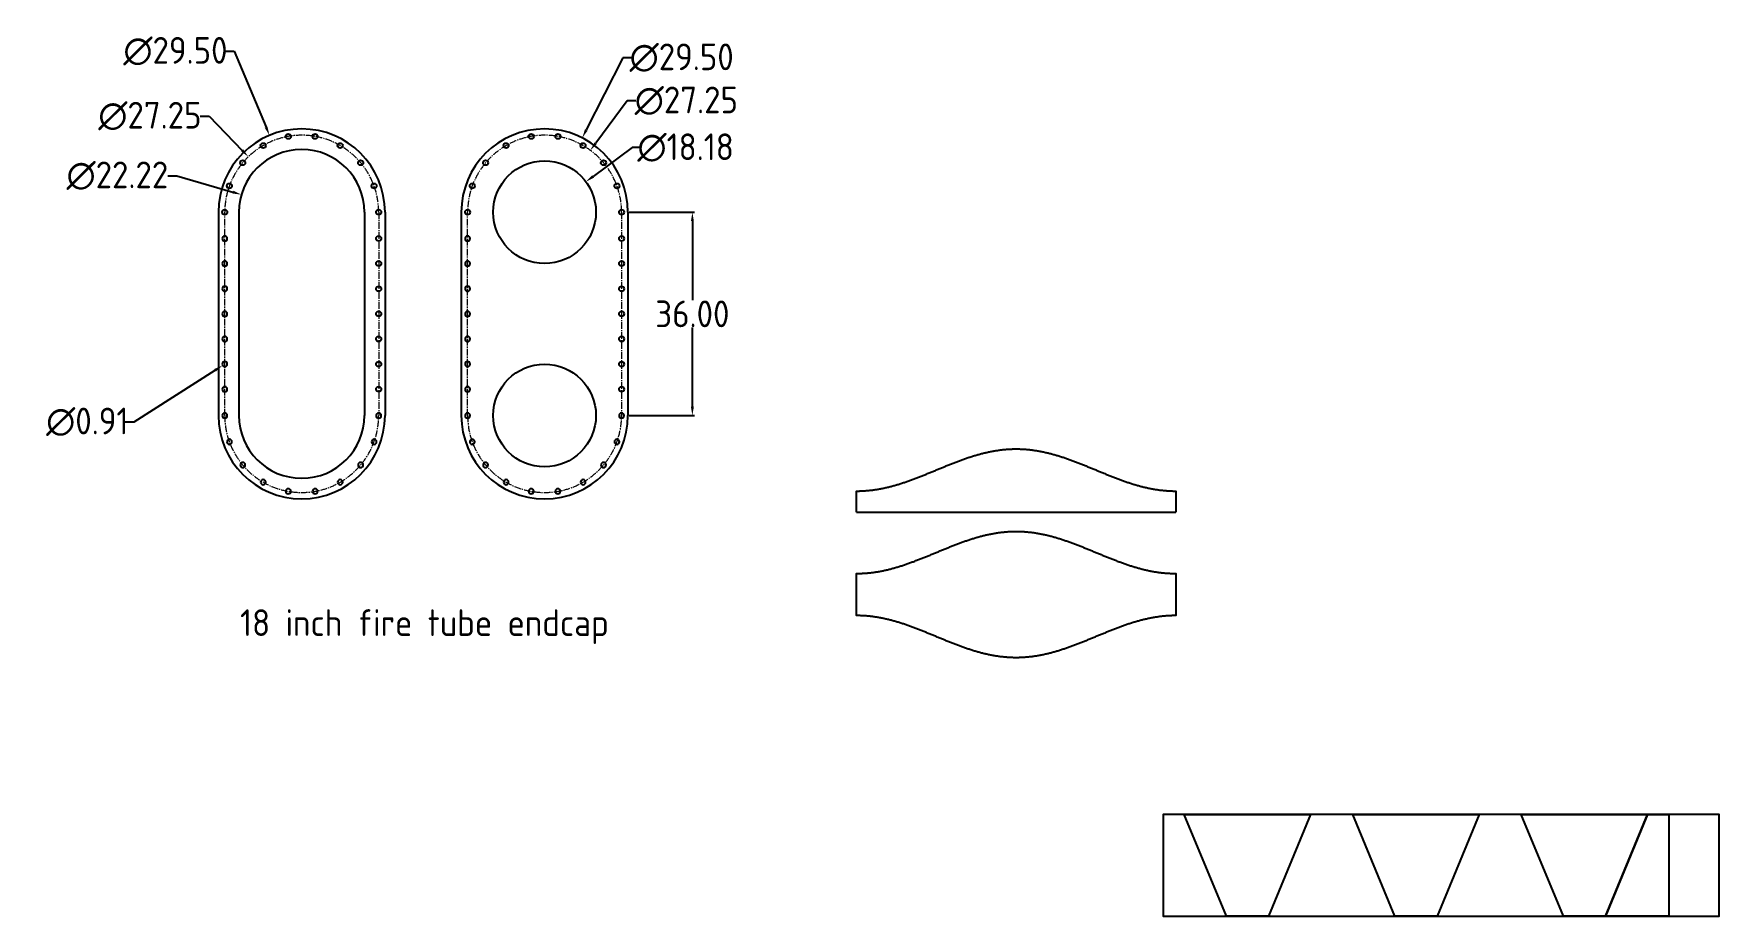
# Model space of a CAD drawing. Header units: inches. Extents: x 8362 to 15940, y -4743 to -774.
import ezdxf

# ---------------------------------------------------------------- set-up
doc = ezdxf.new("R2010")
doc.units = ezdxf.units.IN
doc.header["$LTSCALE"] = 40
doc.header["$MEASUREMENT"] = 0
doc.linetypes.add('CENTER2', pattern=[1.125, 0.75, -0.125, 0.125, -0.125])
doc.layers.add('fitting', color=7, linetype='CENTER2', lineweight=0)
doc.styles.get("Standard").update_dxf_attribs({"font": 'isocp.shx', "height": 120, "bigfont": '@extfont2.shx'})
doc.dimstyles.new('Dim-Inches', dxfattribs={"dimtxt": 120, "dimasz": 40, "dimexe": 10, "dimexo": 5, "dimgap": 2, "dimtad": 0, "dimtih": 1, "dimtoh": 1, "dimlfac": 0.03937, "dimzin": 0, "dimdsep": 46, "dimtxsty": 'Standard', "dimcen": 0, "dimadec": 1, "dimazin": 0, "dimtfac": 1, "dimtofl": 0, "dimtmove": 0, "dimatfit": 3, "dimfxl": 1, "dimtolj": 1, "dimtzin": 0, "dimarcsym": 0})

# ---------------------------------------------------------------- blocks, each defined once
blk = doc.blocks.new('*U93')
blk.add_circle((0, 0), 11.5)
blk = doc.blocks.new('*U94')
at = {"color": 0, "linetype": 'ByBlock', "lineweight": -2, "transparency": 16777216}
for p, rotation in [((9394, -1276.8), 119.9999999999997), ((9506.9, -1235.7), 99.9999999999998), ((9627.1, -1235.7), 79.99999999999982), ((9740, -1276.8), 59.99999999999986), ((9301.9, -1354.1), 139.9999999999997), ((9832.1, -1354.1), 39.99999999999991), ((9241.8, -1458.2), 159.9999999999997), ((9892.2, -1458.2), 19.99999999999995), ((9220.9, -1576.5), 180)]:
    blk.add_blockref('*U93', p, dxfattribs=dict(at, rotation=rotation))
blk.add_blockref('*U93', (9913.1, -1576.5), dxfattribs=at)
blk = doc.blocks.new('*U95')
blk.add_circle((0, 0), 11.5)
blk = doc.blocks.new('*U96')
at = {"color": 0, "linetype": 'ByBlock', "lineweight": -2, "transparency": 16777216}
for p, rotation in [((9394, -1276.8), 119.9999999999997), ((9506.9, -1235.7), 99.9999999999998), ((9627.1, -1235.7), 79.99999999999982), ((9740, -1276.8), 59.99999999999986), ((9301.9, -1354.1), 139.9999999999997), ((9832.1, -1354.1), 39.99999999999991), ((9241.8, -1458.2), 159.9999999999997), ((9892.2, -1458.2), 19.99999999999995), ((9220.9, -1576.5), 180)]:
    blk.add_blockref('*U95', p, dxfattribs=dict(at, rotation=rotation))
blk.add_blockref('*U95', (9913.1, -1576.5), dxfattribs=at)
blk = doc.blocks.new('*U101')
blk.add_circle((0, 0), 11.5)
blk = doc.blocks.new('*U102')
at = {"color": 0, "linetype": 'ByBlock', "lineweight": -2, "transparency": 16777216, "rotation": 270}
for p in [(9913.1, -1694.9), (9913.1, -1807.8), (9913.1, -1920.8), (9913.1, -2033.7), (9913.1, -2146.7), (9913.1, -2259.6), (9913.1, -2372.6)]:
    blk.add_blockref('*U101', p, dxfattribs=at)
blk = doc.blocks.new('*U103')
blk.add_circle((0, 0), 11.5)
blk = doc.blocks.new('*U104')
at = {"color": 0, "linetype": 'ByBlock', "lineweight": -2, "transparency": 16777216, "rotation": 270}
for p in [(9913.1, -1694.9), (9913.1, -1807.8), (9913.1, -1920.8), (9913.1, -2033.7), (9913.1, -2146.7), (9913.1, -2259.6), (9913.1, -2372.6)]:
    blk.add_blockref('*U103', p, dxfattribs=at)
blk = doc.blocks.new('*U109')
blk.add_circle((0, 0), 11.5)
blk = doc.blocks.new('*U110')
at = {"color": 0, "linetype": 'ByBlock', "lineweight": -2, "transparency": 16777216}
for p, rotation in [((9394, -1276.8), 119.9999999999997), ((9506.9, -1235.7), 99.9999999999998), ((9627.1, -1235.7), 79.99999999999982), ((9740, -1276.8), 59.99999999999986), ((9301.9, -1354.1), 139.9999999999997), ((9832.1, -1354.1), 39.99999999999991), ((9241.8, -1458.2), 159.9999999999997), ((9892.2, -1458.2), 19.99999999999995), ((9220.9, -1576.5), 180)]:
    blk.add_blockref('*U109', p, dxfattribs=dict(at, rotation=rotation))
blk.add_blockref('*U109', (9913.1, -1576.5), dxfattribs=at)
blk = doc.blocks.new('*U111')
blk.add_circle((0, 0), 11.5)
blk = doc.blocks.new('*U112')
at = {"color": 0, "linetype": 'ByBlock', "lineweight": -2, "transparency": 16777216}
for p, rotation in [((9394, -1276.8), 119.9999999999997), ((9506.9, -1235.7), 99.9999999999998), ((9627.1, -1235.7), 79.99999999999982), ((9740, -1276.8), 59.99999999999986), ((9301.9, -1354.1), 139.9999999999997), ((9832.1, -1354.1), 39.99999999999991), ((9241.8, -1458.2), 159.9999999999997), ((9892.2, -1458.2), 19.99999999999995), ((9220.9, -1576.5), 180)]:
    blk.add_blockref('*U111', p, dxfattribs=dict(at, rotation=rotation))
blk.add_blockref('*U111', (9913.1, -1576.5), dxfattribs=at)
blk = doc.blocks.new('*U113')
blk.add_circle((0, 0), 11.5)
blk = doc.blocks.new('*U114')
at = {"color": 0, "linetype": 'ByBlock', "lineweight": -2, "transparency": 16777216, "rotation": 270}
for p in [(9913.1, -1694.9), (9913.1, -1807.8), (9913.1, -1920.8), (9913.1, -2033.7), (9913.1, -2146.7), (9913.1, -2259.6), (9913.1, -2372.6)]:
    blk.add_blockref('*U113', p, dxfattribs=at)
blk = doc.blocks.new('*U115')
blk.add_circle((0, 0), 11.5)
blk = doc.blocks.new('*U116')
at = {"color": 0, "linetype": 'ByBlock', "lineweight": -2, "transparency": 16777216, "rotation": 270}
for p in [(9913.1, -1694.9), (9913.1, -1807.8), (9913.1, -1920.8), (9913.1, -2033.7), (9913.1, -2146.7), (9913.1, -2259.6), (9913.1, -2372.6)]:
    blk.add_blockref('*U115', p, dxfattribs=at)
blk = doc.blocks.new('*D117')
at = {"color": 0, "lineweight": -2, "transparency": 16777216}
for p, q in [((11011, -881.7), (10846.4, -1206.6)), ((11051, -881.7), (11011, -881.7))]:
    blk.add_line(p, q, dxfattribs=at)
at = {"color": 0, "transparency": 16777216}
blk.add_solid([(10840.5, -1203.6), (10852.4, -1209.6), (10828.3, -1242.3)], dxfattribs=at)
at = {"layer": 'Defpoints', "color": 0, "transparency": 16777216}
for p in [(10828.3, -1242.3), (10489.7, -1910.7)]:
    blk.add_point(p, dxfattribs=at)
at = {"color": 0, "transparency": 16777216, "insert": (11275.3, -881.7), "char_height": 120, "attachment_point": 5}
blk.add_mtext('\\A1;∅29.50', dxfattribs=at)
blk = doc.blocks.new('*D118')
at = {"color": 0, "lineweight": -2, "transparency": 16777216}
for p, q in [((11029.8, -1075.5), (10888.7, -1266.2)), ((11069.8, -1075.5), (11029.8, -1075.5))]:
    blk.add_line(p, q, dxfattribs=at)
at = {"color": 0, "transparency": 16777216}
blk.add_solid([(10883.3, -1262.2), (10894.1, -1270.2), (10864.9, -1298.3)], dxfattribs=at)
at = {"layer": 'Defpoints', "color": 0, "transparency": 16777216}
for p in [(10864.9, -1298.3), (10453.2, -1854.7)]:
    blk.add_point(p, dxfattribs=at)
at = {"color": 0, "transparency": 16777216, "insert": (11296.3, -1075.5), "char_height": 120, "attachment_point": 5}
blk.add_mtext('\\A1;∅27.25', dxfattribs=at)
blk = doc.blocks.new('*D119')
at = {"color": 0, "lineweight": -2, "transparency": 16777216}
for p, q in [((11053.3, -1286.1), (10877.1, -1415.9)), ((11093.3, -1286.1), (11053.3, -1286.1))]:
    blk.add_line(p, q, dxfattribs=at)
at = {"color": 0, "transparency": 16777216}
blk.add_solid([(10873.2, -1410.5), (10881.1, -1421.2), (10844.9, -1439.6)], dxfattribs=at)
at = {"layer": 'Defpoints', "color": 0, "transparency": 16777216}
for p in [(10844.9, -1439.6), (10473.1, -1713.5)]:
    blk.add_point(p, dxfattribs=at)
at = {"color": 0, "transparency": 16777216, "insert": (11293.3, -1286.1), "char_height": 120, "attachment_point": 5}
blk.add_mtext('\\A1;∅18.18', dxfattribs=at)
blk = doc.blocks.new('*D120')
at = {"color": 0, "lineweight": -2, "transparency": 16777216}
for p, q in [((9223.7, -852.4), (9263.7, -852.4)), ((9263.7, -852.4), (9406.8, -1194.1))]:
    blk.add_line(p, q, dxfattribs=at)
at = {"color": 0, "transparency": 16777216}
blk.add_solid([(9413, -1191.5), (9400.7, -1196.6), (9422.3, -1231)], dxfattribs=at)
at = {"layer": 'Defpoints', "color": 0, "transparency": 16777216}
for p in [(9422.3, -1231), (9711.7, -1922.1)]:
    blk.add_point(p, dxfattribs=at)
at = {"color": 0, "transparency": 16777216, "insert": (8999.4, -852.4), "char_height": 120, "attachment_point": 5}
blk.add_mtext('\\A1;∅29.50', dxfattribs=at)
blk = doc.blocks.new('*D121')
at = {"color": 0, "lineweight": -2, "transparency": 16777216}
for p, q in [((9111, -1144.2), (9151, -1144.2)), ((9151, -1144.2), (9299.3, -1298.3))]:
    blk.add_line(p, q, dxfattribs=at)
at = {"color": 0, "transparency": 16777216}
blk.add_solid([(9304.1, -1293.7), (9294.5, -1302.9), (9327.1, -1327.1)], dxfattribs=at)
at = {"layer": 'Defpoints', "color": 0, "transparency": 16777216}
for p in [(9327.1, -1327.1), (9806.9, -1825.9)]:
    blk.add_point(p, dxfattribs=at)
at = {"color": 0, "transparency": 16777216, "insert": (8884.5, -1144.2), "char_height": 120, "attachment_point": 5}
blk.add_mtext('\\A1;∅27.25', dxfattribs=at)
blk = doc.blocks.new('*D122')
at = {"color": 0, "lineweight": -2, "transparency": 16777216}
for p, q in [((8965.9, -1412.5), (9005.9, -1412.5)), ((9005.9, -1412.5), (9257.8, -1486.1))]:
    blk.add_line(p, q, dxfattribs=at)
at = {"color": 0, "transparency": 16777216}
blk.add_solid([(9259.6, -1479.7), (9255.9, -1492.5), (9296.1, -1497.3)], dxfattribs=at)
at = {"layer": 'Defpoints', "color": 0, "transparency": 16777216}
for p in [(9296.1, -1497.3), (9837.9, -1655.7)]:
    blk.add_point(p, dxfattribs=at)
at = {"color": 0, "transparency": 16777216, "insert": (8738.3, -1412.5), "char_height": 120, "attachment_point": 5}
blk.add_mtext('\\A1;∅22.22', dxfattribs=at)
blk = doc.blocks.new('*D123')
at = {"color": 0, "lineweight": -2, "transparency": 16777216}
for p, q in [((8813.3, -2519.5), (9177.5, -2287.3)), ((8773.3, -2519.5), (8813.3, -2519.5))]:
    blk.add_line(p, q, dxfattribs=at)
at = {"color": 0, "transparency": 16777216}
blk.add_solid([(9173.9, -2281.7), (9181.1, -2292.9), (9211.2, -2265.8)], dxfattribs=at)
at = {"layer": 'Defpoints', "color": 0, "transparency": 16777216}
for p in [(9211.2, -2265.8), (9230.6, -2253.4)]:
    blk.add_point(p, dxfattribs=at)
at = {"color": 0, "transparency": 16777216, "insert": (8603.1, -2519.5), "char_height": 120, "attachment_point": 5}
blk.add_mtext('\\A1;∅0.91', dxfattribs=at)
blk = doc.blocks.new('*D124')
at = {"color": 0, "lineweight": -2, "transparency": 16777216}
for p, q in [((11038.7, -1576.5), (11333.5, -1576.5)), ((11323.5, -1616.5), (11323.5, -1971.7)), ((11323.5, -2450.9), (11323.5, -2095.7)), ((11038.7, -2490.9), (11333.5, -2490.9))]:
    blk.add_line(p, q, dxfattribs=at)
at = {"color": 0, "transparency": 16777216}
for points in [[(11316.9, -1616.5), (11330.2, -1616.5), (11323.5, -1576.5)], [(11316.9, -2450.9), (11330.2, -2450.9), (11323.5, -2490.9)]]:
    blk.add_solid(points, dxfattribs=at)
at = {"layer": 'Defpoints', "color": 0, "transparency": 16777216}
for p in [(11033.7, -1576.5), (11033.7, -2490.9), (11323.5, -2490.9)]:
    blk.add_point(p, dxfattribs=at)
at = {"color": 0, "transparency": 16777216, "insert": (11323.5, -2033.7), "char_height": 120, "attachment_point": 5}
blk.add_mtext('\\A1;36.00', dxfattribs=at)

msp = doc.modelspace()

# ---------------------------------------------------------------- linework, layer by layer
for p, q in [((9192.353, -1576.528), (9192.353, -2490.928)), ((9284.809, -1576.528), (9284.809, -2490.928)), ((9849.197, -1576.528), (9849.197, -2490.928)), ((9941.653, -1576.528), (9941.653, -2490.928)), ((10284.386, -1576.528), (10284.386, -2490.928)), ((11033.686, -1576.528), (11033.686, -2490.928)), ((12061.087, -2925.24), (13496.795, -2925.24))]:
    msp.add_line(p, q)
at = {"color": 0, "linetype": 'Continuous'}
msp.add_lwpolyline([(12061.087, -2925.24), (12061.087, -2830.51), (12065.075, -2830.496), (12069.063, -2830.452), (12073.051, -2830.38), (12077.039, -2830.28), (12081.027, -2830.15), (12085.015, -2829.992), (12089.004, -2829.805), (12092.992, -2829.589), (12096.98, -2829.345), (12100.968, -2829.072), (12104.956, -2828.771), (12108.944, -2828.442), (12112.932, -2828.084), (12116.92, -2827.699), (12120.908, -2827.285), (12124.896, -2826.844), (12128.884, -2826.374), (12132.872, -2825.878), (12136.86, -2825.354), (12140.849, -2824.802), (12144.837, -2824.224), (12148.825, -2823.618), (12152.813, -2822.986), (12156.801, -2822.327), (12160.789, -2821.642), (12164.777, -2820.931), (12168.765, -2820.194), (12172.753, -2819.431), (12176.741, -2818.643), (12180.729, -2817.83), (12184.717, -2816.991), (12188.705, -2816.128), (12192.694, -2815.241), (12196.682, -2814.329), (12200.67, -2813.393), (12204.658, -2812.434), (12208.646, -2811.451), (12212.634, -2810.446), (12216.622, -2809.417), (12220.61, -2808.367), (12224.598, -2807.294), (12228.586, -2806.199), (12232.574, -2805.083), (12236.562, -2803.946), (12240.55, -2802.788), (12244.539, -2801.61), (12248.527, -2800.412), (12252.515, -2799.194), (12256.503, -2797.957), (12260.491, -2796.701), (12264.479, -2795.426), (12268.467, -2794.133), (12272.455, -2792.823), (12276.443, -2791.495), (12280.431, -2790.15), (12284.419, -2788.789), (12288.407, -2787.411), (12292.395, -2786.018), (12296.384, -2784.61), (12300.372, -2783.186), (12304.36, -2781.748), (12308.348, -2780.297), (12312.336, -2778.832), (12316.324, -2777.353), (12320.312, -2775.862), (12324.3, -2774.359), (12328.288, -2772.844), (12332.276, -2771.318), (12336.264, -2769.781), (12340.252, -2768.234), (12344.24, -2766.677), (12348.229, -2765.11), (12352.217, -2763.535), (12356.205, -2761.951), (12360.193, -2760.359), (12364.181, -2758.76), (12368.169, -2757.153), (12372.157, -2755.541), (12376.145, -2753.922), (12380.133, -2752.298), (12384.121, -2750.668), (12388.109, -2749.035), (12392.097, -2747.397), (12396.085, -2745.756), (12400.074, -2744.111), (12404.062, -2742.465), (12408.05, -2740.816), (12412.038, -2739.165), (12416.026, -2737.514), (12420.014, -2735.862), (12424.002, -2734.21), (12427.99, -2732.559), (12431.978, -2730.909), (12435.966, -2729.26), (12439.954, -2727.613), (12443.942, -2725.969), (12447.931, -2724.328), (12451.919, -2722.69), (12455.907, -2721.056), (12459.895, -2719.427), (12463.883, -2717.803), (12467.871, -2716.184), (12471.859, -2714.571), (12475.847, -2712.965), (12479.835, -2711.366), (12483.823, -2709.774), (12487.811, -2708.19), (12491.799, -2706.615), (12495.787, -2705.048), (12499.776, -2703.491), (12503.764, -2701.944), (12507.752, -2700.407), (12511.74, -2698.88), (12515.728, -2697.366), (12519.716, -2695.862), (12523.704, -2694.371), (12527.692, -2692.893), (12531.68, -2691.428), (12535.668, -2689.976), (12539.656, -2688.538), (12543.644, -2687.115), (12547.632, -2685.707), (12551.621, -2684.313), (12555.609, -2682.936), (12559.597, -2681.575), (12563.585, -2680.23), (12567.573, -2678.902), (12571.561, -2677.591), (12575.549, -2676.299), (12579.537, -2675.024), (12583.525, -2673.768), (12587.513, -2672.531), (12591.501, -2671.313), (12595.489, -2670.114), (12599.477, -2668.936), (12603.466, -2667.778), (12607.454, -2666.641), (12611.442, -2665.525), (12615.43, -2664.431), (12619.418, -2663.358), (12623.406, -2662.307), (12627.394, -2661.279), (12631.382, -2660.273), (12635.37, -2659.291), (12639.358, -2658.331), (12643.346, -2657.396), (12647.334, -2656.484), (12651.322, -2655.596), (12655.311, -2654.733), (12659.299, -2653.895), (12663.287, -2653.081), (12667.275, -2652.293), (12671.263, -2651.531), (12675.251, -2650.793), (12679.239, -2650.082), (12683.227, -2649.397), (12687.215, -2648.739), (12691.203, -2648.106), (12695.191, -2647.501), (12699.179, -2646.922), (12703.167, -2646.371), (12707.156, -2645.847), (12711.144, -2645.35), (12715.132, -2644.881), (12719.12, -2644.44), (12723.108, -2644.026), (12727.096, -2643.64), (12731.084, -2643.283), (12735.072, -2642.953), (12739.06, -2642.652), (12743.048, -2642.38), (12747.036, -2642.136), (12751.024, -2641.92), (12755.012, -2641.733), (12759.001, -2641.575), (12762.989, -2641.445), (12766.977, -2641.344), (12770.965, -2641.272), (12774.953, -2641.229), (12778.941, -2641.215), (12782.929, -2641.229), (12786.917, -2641.272), (12790.905, -2641.344), (12794.893, -2641.445), (12798.881, -2641.575), (12802.869, -2641.733), (12806.857, -2641.92), (12810.846, -2642.136), (12814.834, -2642.38), (12818.822, -2642.652), (12822.81, -2642.953), (12826.798, -2643.283), (12830.786, -2643.64), (12834.774, -2644.026), (12838.762, -2644.44), (12842.75, -2644.881), (12846.738, -2645.35), (12850.726, -2645.847), (12854.714, -2646.371), (12858.702, -2646.922), (12862.691, -2647.501), (12866.679, -2648.106), (12870.667, -2648.739), (12874.655, -2649.397), (12878.643, -2650.082), (12882.631, -2650.793), (12886.619, -2651.531), (12890.607, -2652.293), (12894.595, -2653.081), (12898.583, -2653.895), (12902.571, -2654.733), (12906.559, -2655.596), (12910.547, -2656.484), (12914.536, -2657.396), (12918.524, -2658.331), (12922.512, -2659.291), (12926.5, -2660.273), (12930.488, -2661.279), (12934.476, -2662.307), (12938.464, -2663.358), (12942.452, -2664.431), (12946.44, -2665.525), (12950.428, -2666.641), (12954.416, -2667.778), (12958.404, -2668.936), (12962.392, -2670.114), (12966.381, -2671.313), (12970.369, -2672.531), (12974.357, -2673.768), (12978.345, -2675.024), (12982.333, -2676.299), (12986.321, -2677.591), (12990.309, -2678.902), (12994.297, -2680.23), (12998.285, -2681.575), (13002.273, -2682.936), (13006.261, -2684.313), (13010.249, -2685.707), (13014.237, -2687.115), (13018.226, -2688.538), (13022.214, -2689.976), (13026.202, -2691.428), (13030.19, -2692.893), (13034.178, -2694.371), (13038.166, -2695.862), (13042.154, -2697.366), (13046.142, -2698.88), (13050.13, -2700.407), (13054.118, -2701.944), (13058.106, -2703.491), (13062.094, -2705.048), (13066.082, -2706.615), (13070.071, -2708.19), (13074.059, -2709.774), (13078.047, -2711.366), (13082.035, -2712.965), (13086.023, -2714.571), (13090.011, -2716.184), (13093.999, -2717.803), (13097.987, -2719.427), (13101.975, -2721.056), (13105.963, -2722.69), (13109.951, -2724.328), (13113.939, -2725.969), (13117.927, -2727.613), (13121.916, -2729.26), (13125.904, -2730.909), (13129.892, -2732.559), (13133.88, -2734.21), (13137.868, -2735.862), (13141.856, -2737.514), (13145.844, -2739.165), (13149.832, -2740.816), (13153.82, -2742.465), (13157.808, -2744.111), (13161.796, -2745.756), (13165.784, -2747.397), (13169.773, -2749.035), (13173.761, -2750.668), (13177.749, -2752.298), (13181.737, -2753.922), (13185.725, -2755.541), (13189.713, -2757.153), (13193.701, -2758.76), (13197.689, -2760.359), (13201.677, -2761.951), (13205.665, -2763.535), (13209.653, -2765.11), (13213.641, -2766.677), (13217.629, -2768.234), (13221.618, -2769.781), (13225.606, -2771.318), (13229.594, -2772.844), (13233.582, -2774.359), (13237.57, -2775.862), (13241.558, -2777.353), (13245.546, -2778.832), (13249.534, -2780.297), (13253.522, -2781.748), (13257.51, -2783.186), (13261.498, -2784.61), (13265.486, -2786.018), (13269.474, -2787.411), (13273.463, -2788.789), (13277.451, -2790.15), (13281.439, -2791.495), (13285.427, -2792.823), (13289.415, -2794.133), (13293.403, -2795.426), (13297.391, -2796.701), (13301.379, -2797.957), (13305.367, -2799.194), (13309.355, -2800.412), (13313.343, -2801.61), (13317.331, -2802.788), (13321.319, -2803.946), (13325.308, -2805.083), (13329.296, -2806.199), (13333.284, -2807.294), (13337.272, -2808.367), (13341.26, -2809.417), (13345.248, -2810.446), (13349.236, -2811.451), (13353.224, -2812.434), (13357.212, -2813.393), (13361.2, -2814.329), (13365.188, -2815.241), (13369.176, -2816.128), (13373.164, -2816.991), (13377.153, -2817.83), (13381.141, -2818.643), (13385.129, -2819.431), (13389.117, -2820.194), (13393.105, -2820.931), (13397.093, -2821.642), (13401.081, -2822.327), (13405.069, -2822.986), (13409.057, -2823.618), (13413.045, -2824.224), (13417.033, -2824.802), (13421.021, -2825.354), (13425.009, -2825.878), (13428.998, -2826.374), (13432.986, -2826.844), (13436.974, -2827.285), (13440.962, -2827.699), (13444.95, -2828.084), (13448.938, -2828.442), (13452.926, -2828.771), (13456.914, -2829.072), (13460.902, -2829.345), (13464.89, -2829.589), (13468.878, -2829.805), (13472.866, -2829.992), (13476.854, -2830.15), (13480.843, -2830.28), (13484.831, -2830.38), (13488.819, -2830.452), (13492.807, -2830.496), (13496.795, -2830.51), (13496.795, -2925.24)], dxfattribs=at)
msp.add_lwpolyline([(13018.226, -3532.776), (13014.237, -3534.199), (13010.249, -3535.608), (13006.261, -3537.001), (13002.273, -3538.379), (12998.285, -3539.74), (12994.297, -3541.085), (12990.309, -3542.413), (12986.321, -3543.723), (12982.333, -3545.016), (12978.345, -3546.291), (12974.357, -3547.547), (12970.369, -3548.784), (12966.381, -3550.002), (12962.392, -3551.2), (12958.404, -3552.378), (12954.416, -3553.536), (12950.428, -3554.673), (12946.44, -3555.789), (12942.452, -3556.884), (12938.464, -3557.957), (12934.476, -3559.007), (12930.488, -3560.036), (12926.5, -3561.041), (12922.512, -3562.024), (12918.524, -3562.983), (12914.536, -3563.919), (12910.547, -3564.831), (12906.559, -3565.718), (12902.571, -3566.581), (12898.583, -3567.42), (12894.595, -3568.233), (12890.607, -3569.021), (12886.619, -3569.784), (12882.631, -3570.521), (12878.643, -3571.232), (12874.655, -3571.917), (12870.667, -3572.576), (12866.679, -3573.208), (12862.691, -3573.814), (12858.702, -3574.392), (12854.714, -3574.943), (12850.726, -3575.468), (12846.738, -3575.964), (12842.75, -3576.434), (12838.762, -3576.875), (12834.774, -3577.289), (12830.786, -3577.674), (12826.798, -3578.032), (12822.81, -3578.361), (12818.822, -3578.662), (12814.834, -3578.935), (12810.846, -3579.179), (12806.857, -3579.395), (12802.869, -3579.582), (12798.881, -3579.74), (12794.893, -3579.869), (12790.905, -3579.97), (12786.917, -3580.042), (12782.929, -3580.086), (12778.941, -3580.1), (12774.953, -3580.086), (12770.965, -3580.042), (12766.977, -3579.97), (12762.989, -3579.869), (12759.001, -3579.74), (12755.012, -3579.582), (12751.024, -3579.395), (12747.036, -3579.179), (12743.048, -3578.935), (12739.06, -3578.662), (12735.072, -3578.361), (12731.084, -3578.032), (12727.096, -3577.674), (12723.108, -3577.289), (12719.12, -3576.875), (12715.132, -3576.434), (12711.144, -3575.964), (12707.156, -3575.468), (12703.167, -3574.943), (12699.179, -3574.392), (12695.191, -3573.814), (12691.203, -3573.208), (12687.215, -3572.576), (12683.227, -3571.917), (12679.239, -3571.232), (12675.251, -3570.521), (12671.263, -3569.784), (12667.275, -3569.021), (12663.287, -3568.233), (12659.299, -3567.42), (12655.311, -3566.581), (12651.322, -3565.718), (12647.334, -3564.831), (12643.346, -3563.919), (12639.358, -3562.983), (12635.37, -3562.024), (12631.382, -3561.041), (12627.394, -3560.036), (12623.406, -3559.007), (12619.418, -3557.957), (12615.43, -3556.884), (12611.442, -3555.789), (12607.454, -3554.673), (12603.466, -3553.536), (12599.477, -3552.378), (12595.489, -3551.2), (12591.501, -3550.002), (12587.513, -3548.784), (12583.525, -3547.547), (12579.537, -3546.291), (12575.549, -3545.016), (12571.561, -3543.723), (12567.573, -3542.413), (12563.585, -3541.085), (12559.597, -3539.74), (12555.609, -3538.379), (12551.621, -3537.001), (12547.632, -3535.608), (12543.644, -3534.199), (12539.656, -3532.776), (12535.668, -3531.338), (12531.68, -3529.887), (12527.692, -3528.421), (12523.704, -3526.943), (12519.716, -3525.452), (12515.728, -3523.949), (12511.74, -3522.434), (12507.752, -3520.908), (12503.764, -3519.371), (12499.776, -3517.824), (12495.787, -3516.267), (12491.799, -3514.7), (12487.811, -3513.125), (12483.823, -3511.541), (12479.835, -3509.949), (12475.847, -3508.35), (12471.859, -3506.743), (12467.871, -3505.131), (12463.883, -3503.512), (12459.895, -3501.888), (12455.907, -3500.258), (12451.919, -3498.625), (12447.931, -3496.987), (12443.942, -3495.346), (12439.954, -3493.701), (12435.966, -3492.054), (12431.978, -3490.406), (12427.99, -3488.755), (12424.002, -3487.104), (12420.014, -3485.452), (12416.026, -3483.8), (12412.038, -3482.149), (12408.05, -3480.499), (12404.062, -3478.85), (12400.074, -3477.203), (12396.085, -3475.559), (12392.097, -3473.918), (12388.109, -3472.28), (12384.121, -3470.646), (12380.133, -3469.017), (12376.145, -3467.393), (12372.157, -3465.774), (12368.169, -3464.161), (12364.181, -3462.555), (12360.193, -3460.956), (12356.205, -3459.364), (12352.217, -3457.78), (12348.229, -3456.204), (12344.24, -3454.638), (12340.252, -3453.081), (12336.264, -3451.533), (12332.276, -3449.997), (12328.288, -3448.47), (12324.3, -3446.955), (12320.312, -3445.452), (12316.324, -3443.961), (12312.336, -3442.483), (12308.348, -3441.018), (12304.36, -3439.566), (12300.372, -3438.128), (12296.384, -3436.705), (12292.395, -3435.297), (12288.407, -3433.903), (12284.419, -3432.526), (12280.431, -3431.164), (12276.443, -3429.82), (12272.455, -3428.492), (12268.467, -3427.181), (12264.479, -3425.888), (12260.491, -3424.614), (12256.503, -3423.358), (12252.515, -3422.12), (12248.527, -3420.903), (12244.539, -3419.704), (12240.55, -3418.526), (12236.562, -3417.368), (12232.574, -3416.231), (12228.586, -3415.115), (12224.598, -3414.021), (12220.61, -3412.948), (12216.622, -3411.897), (12212.634, -3410.869), (12208.646, -3409.863), (12204.658, -3408.881), (12200.67, -3407.921), (12196.682, -3406.986), (12192.694, -3406.074), (12188.705, -3405.186), (12184.717, -3404.323), (12180.729, -3403.485), (12176.741, -3402.671), (12172.753, -3401.883), (12168.765, -3401.12), (12164.777, -3400.383), (12160.789, -3399.672), (12156.801, -3398.987), (12152.813, -3398.328), (12148.825, -3397.696), (12144.837, -3397.091), (12140.849, -3396.512), (12136.86, -3395.961), (12132.872, -3395.437), (12128.884, -3394.94), (12124.896, -3394.471), (12120.908, -3394.029), (12116.92, -3393.616), (12112.932, -3393.23), (12108.944, -3392.873), (12104.956, -3392.543), (12100.968, -3392.242), (12096.98, -3391.97), (12092.992, -3391.726), (12089.004, -3391.51), (12085.015, -3391.323), (12081.027, -3391.165), (12077.039, -3391.035), (12073.051, -3390.934), (12069.063, -3390.862), (12065.075, -3390.819), (12061.087, -3390.804), (12061.087, -3201.343), (12065.075, -3201.329), (12069.063, -3201.285), (12073.051, -3201.213), (12077.039, -3201.113), (12081.027, -3200.983), (12085.015, -3200.825), (12089.004, -3200.638), (12092.992, -3200.422), (12096.98, -3200.178), (12100.968, -3199.905), (12104.956, -3199.604), (12108.944, -3199.275), (12112.932, -3198.917), (12116.92, -3198.532), (12120.908, -3198.118), (12124.896, -3197.677), (12128.884, -3197.207), (12132.872, -3196.711), (12136.86, -3196.187), (12140.849, -3195.635), (12144.837, -3195.057), (12148.825, -3194.451), (12152.813, -3193.819), (12156.801, -3193.16), (12160.789, -3192.475), (12164.777, -3191.764), (12168.765, -3191.027), (12172.753, -3190.264), (12176.741, -3189.476), (12180.729, -3188.663), (12184.717, -3187.824), (12188.705, -3186.961), (12192.694, -3186.074), (12196.682, -3185.162), (12200.67, -3184.226), (12204.658, -3183.267), (12208.646, -3182.284), (12212.634, -3181.279), (12216.622, -3180.25), (12220.61, -3179.2), (12224.598, -3178.127), (12228.586, -3177.032), (12232.574, -3175.916), (12236.562, -3174.779), (12240.55, -3173.621), (12244.539, -3172.443), (12248.527, -3171.245), (12252.515, -3170.027), (12256.503, -3168.79), (12260.491, -3167.534), (12264.479, -3166.259), (12268.467, -3164.966), (12272.455, -3163.656), (12276.443, -3162.328), (12280.431, -3160.983), (12284.419, -3159.622), (12288.407, -3158.244), (12292.395, -3156.851), (12296.384, -3155.443), (12300.372, -3154.019), (12304.36, -3152.581), (12308.348, -3151.13), (12312.336, -3149.665), (12316.324, -3148.186), (12320.312, -3146.695), (12324.3, -3145.192), (12328.288, -3143.677), (12332.276, -3142.151), (12336.264, -3140.614), (12340.252, -3139.067), (12344.24, -3137.51), (12348.229, -3135.943), (12352.217, -3134.368), (12356.205, -3132.784), (12360.193, -3131.192), (12364.181, -3129.593), (12368.169, -3127.986), (12372.157, -3126.374), (12376.145, -3124.755), (12380.133, -3123.131), (12384.121, -3121.501), (12388.109, -3119.868), (12392.097, -3118.23), (12396.085, -3116.589), (12400.074, -3114.944), (12404.062, -3113.298), (12408.05, -3111.649), (12412.038, -3109.998), (12416.026, -3108.347), (12420.014, -3106.695), (12424.002, -3105.043), (12427.99, -3103.392), (12431.978, -3101.742), (12435.966, -3100.093), (12439.954, -3098.446), (12443.942, -3096.802), (12447.931, -3095.161), (12451.919, -3093.523), (12455.907, -3091.889), (12459.895, -3090.26), (12463.883, -3088.636), (12467.871, -3087.017), (12471.859, -3085.404), (12475.847, -3083.798), (12479.835, -3082.199), (12483.823, -3080.607), (12487.811, -3079.023), (12491.799, -3077.448), (12495.787, -3075.881), (12499.776, -3074.324), (12503.764, -3072.777), (12507.752, -3071.24), (12511.74, -3069.713), (12515.728, -3068.199), (12519.716, -3066.695), (12523.704, -3065.204), (12527.692, -3063.726), (12531.68, -3062.261), (12535.668, -3060.809), (12539.656, -3059.371), (12543.644, -3057.948), (12547.632, -3056.54), (12551.621, -3055.146), (12555.609, -3053.769), (12559.597, -3052.408), (12563.585, -3051.063), (12567.573, -3049.735), (12571.561, -3048.424), (12575.549, -3047.132), (12579.537, -3045.857), (12583.525, -3044.601), (12587.513, -3043.364), (12591.501, -3042.146), (12595.489, -3040.947), (12599.477, -3039.769), (12603.466, -3038.611), (12607.454, -3037.474), (12611.442, -3036.358), (12615.43, -3035.264), (12619.418, -3034.191), (12623.406, -3033.14), (12627.394, -3032.112), (12631.382, -3031.106), (12635.37, -3030.124), (12639.358, -3029.164), (12643.346, -3028.229), (12647.334, -3027.317), (12651.322, -3026.429), (12655.311, -3025.566), (12659.299, -3024.728), (12663.287, -3023.914), (12667.275, -3023.126), (12671.263, -3022.364), (12675.251, -3021.626), (12679.239, -3020.915), (12683.227, -3020.23), (12687.215, -3019.572), (12691.203, -3018.939), (12695.191, -3018.334), (12699.179, -3017.755), (12703.167, -3017.204), (12707.156, -3016.68), (12711.144, -3016.183), (12715.132, -3015.714), (12719.12, -3015.273), (12723.108, -3014.859), (12727.096, -3014.473), (12731.084, -3014.116), (12735.072, -3013.786), (12739.06, -3013.485), (12743.048, -3013.213), (12747.036, -3012.969), (12751.024, -3012.753), (12755.012, -3012.566), (12759.001, -3012.408), (12762.989, -3012.278), (12766.977, -3012.177), (12770.965, -3012.105), (12774.953, -3012.062), (12778.941, -3012.048), (12782.929, -3012.062), (12786.917, -3012.105), (12790.905, -3012.177), (12794.893, -3012.278), (12798.881, -3012.408), (12802.869, -3012.566), (12806.857, -3012.753), (12810.846, -3012.969), (12814.834, -3013.213), (12818.822, -3013.485), (12822.81, -3013.786), (12826.798, -3014.116), (12830.786, -3014.473), (12834.774, -3014.859), (12838.762, -3015.273), (12842.75, -3015.714), (12846.738, -3016.183), (12850.726, -3016.68), (12854.714, -3017.204), (12858.702, -3017.755), (12862.691, -3018.334), (12866.679, -3018.939), (12870.667, -3019.572), (12874.655, -3020.23), (12878.643, -3020.915), (12882.631, -3021.626), (12886.619, -3022.364), (12890.607, -3023.126), (12894.595, -3023.914), (12898.583, -3024.728), (12902.571, -3025.566), (12906.559, -3026.429), (12910.547, -3027.317), (12914.536, -3028.229), (12918.524, -3029.164), (12922.512, -3030.124), (12926.5, -3031.106), (12930.488, -3032.112), (12934.476, -3033.14), (12938.464, -3034.191), (12942.452, -3035.264), (12946.44, -3036.358), (12950.428, -3037.474), (12954.416, -3038.611), (12958.404, -3039.769), (12962.392, -3040.947), (12966.381, -3042.146), (12970.369, -3043.364), (12974.357, -3044.601), (12978.345, -3045.857), (12982.333, -3047.132), (12986.321, -3048.424), (12990.309, -3049.735), (12994.297, -3051.063), (12998.285, -3052.408), (13002.273, -3053.769), (13006.261, -3055.146), (13010.249, -3056.54), (13014.237, -3057.948), (13018.226, -3059.371), (13022.214, -3060.809), (13026.202, -3062.261), (13030.19, -3063.726), (13034.178, -3065.204), (13038.166, -3066.695), (13042.154, -3068.199), (13046.142, -3069.713), (13050.13, -3071.24), (13054.118, -3072.777), (13058.106, -3074.324), (13062.094, -3075.881), (13066.082, -3077.448), (13070.071, -3079.023), (13074.059, -3080.607), (13078.047, -3082.199), (13082.035, -3083.798), (13086.023, -3085.404), (13090.011, -3087.017), (13093.999, -3088.636), (13097.987, -3090.26), (13101.975, -3091.889), (13105.963, -3093.523), (13109.951, -3095.161), (13113.939, -3096.802), (13117.927, -3098.446), (13121.916, -3100.093), (13125.904, -3101.742), (13129.892, -3103.392), (13133.88, -3105.043), (13137.868, -3106.695), (13141.856, -3108.347), (13145.844, -3109.998), (13149.832, -3111.649), (13153.82, -3113.298), (13157.808, -3114.944), (13161.796, -3116.589), (13165.784, -3118.23), (13169.773, -3119.868), (13173.761, -3121.501), (13177.749, -3123.131), (13181.737, -3124.755), (13185.725, -3126.374), (13189.713, -3127.986), (13193.701, -3129.593), (13197.689, -3131.192), (13201.677, -3132.784), (13205.665, -3134.368), (13209.653, -3135.943), (13213.641, -3137.51), (13217.629, -3139.067), (13221.618, -3140.614), (13225.606, -3142.151), (13229.594, -3143.677), (13233.582, -3145.192), (13237.57, -3146.695), (13241.558, -3148.186), (13245.546, -3149.665), (13249.534, -3151.13), (13253.522, -3152.581), (13257.51, -3154.019), (13261.498, -3155.443), (13265.486, -3156.851), (13269.474, -3158.244), (13273.463, -3159.622), (13277.451, -3160.983), (13281.439, -3162.328), (13285.427, -3163.656), (13289.415, -3164.966), (13293.403, -3166.259), (13297.391, -3167.534), (13301.379, -3168.79), (13305.367, -3170.027), (13309.355, -3171.245), (13313.343, -3172.443), (13317.331, -3173.621), (13321.319, -3174.779), (13325.308, -3175.916), (13329.296, -3177.032), (13333.284, -3178.127), (13337.272, -3179.2), (13341.26, -3180.25), (13345.248, -3181.279), (13349.236, -3182.284), (13353.224, -3183.267), (13357.212, -3184.226), (13361.2, -3185.162), (13365.188, -3186.074), (13369.176, -3186.961), (13373.164, -3187.824), (13377.153, -3188.663), (13381.141, -3189.476), (13385.129, -3190.264), (13389.117, -3191.027), (13393.105, -3191.764), (13397.093, -3192.475), (13401.081, -3193.16), (13405.069, -3193.819), (13409.057, -3194.451), (13413.045, -3195.057), (13417.033, -3195.635), (13421.021, -3196.187), (13425.009, -3196.711), (13428.998, -3197.207), (13432.986, -3197.677), (13436.974, -3198.118), (13440.962, -3198.532), (13444.95, -3198.917), (13448.938, -3199.275), (13452.926, -3199.604), (13456.914, -3199.905), (13460.902, -3200.178), (13464.89, -3200.422), (13468.878, -3200.638), (13472.866, -3200.825), (13476.854, -3200.983), (13480.843, -3201.113), (13484.831, -3201.213), (13488.819, -3201.285), (13492.807, -3201.329), (13496.795, -3201.343), (13496.795, -3390.804), (13492.807, -3390.819), (13488.819, -3390.862), (13484.831, -3390.934), (13480.843, -3391.035), (13476.854, -3391.165), (13472.866, -3391.323), (13468.878, -3391.51), (13464.89, -3391.726), (13460.902, -3391.97), (13456.914, -3392.242), (13452.926, -3392.543), (13448.938, -3392.873), (13444.95, -3393.23), (13440.962, -3393.616), (13436.974, -3394.029), (13432.986, -3394.471), (13428.998, -3394.94), (13425.009, -3395.437), (13421.021, -3395.961), (13417.033, -3396.512), (13413.045, -3397.091), (13409.057, -3397.696), (13405.069, -3398.328), (13401.081, -3398.987), (13397.093, -3399.672), (13393.105, -3400.383), (13389.117, -3401.12), (13385.129, -3401.883), (13381.141, -3402.671), (13377.153, -3403.485), (13373.164, -3404.323), (13369.176, -3405.186), (13365.188, -3406.074), (13361.2, -3406.986), (13357.212, -3407.921), (13353.224, -3408.881), (13349.236, -3409.863), (13345.248, -3410.869), (13341.26, -3411.897), (13337.272, -3412.948), (13333.284, -3414.021), (13329.296, -3415.115), (13325.308, -3416.231), (13321.319, -3417.368), (13317.331, -3418.526), (13313.343, -3419.704), (13309.355, -3420.903), (13305.367, -3422.12), (13301.379, -3423.358), (13297.391, -3424.614), (13293.403, -3425.888), (13289.415, -3427.181), (13285.427, -3428.492), (13281.439, -3429.82), (13277.451, -3431.164), (13273.463, -3432.526), (13269.474, -3433.903), (13265.486, -3435.297), (13261.498, -3436.705), (13257.51, -3438.128), (13253.522, -3439.566), (13249.534, -3441.018), (13245.546, -3442.483), (13241.558, -3443.961), (13237.57, -3445.452), (13233.582, -3446.955), (13229.594, -3448.47), (13225.606, -3449.997), (13221.618, -3451.533), (13217.629, -3453.081), (13213.641, -3454.638), (13209.653, -3456.204), (13205.665, -3457.78), (13201.677, -3459.364), (13197.689, -3460.956), (13193.701, -3462.555), (13189.713, -3464.161), (13185.725, -3465.774), (13181.737, -3467.393), (13177.749, -3469.017), (13173.761, -3470.646), (13169.773, -3472.28), (13165.784, -3473.918), (13161.796, -3475.559), (13157.808, -3477.203), (13153.82, -3478.85), (13149.832, -3480.499), (13145.844, -3482.149), (13141.856, -3483.8), (13137.868, -3485.452), (13133.88, -3487.104), (13129.892, -3488.755), (13125.904, -3490.406), (13121.916, -3492.054), (13117.927, -3493.701), (13113.939, -3495.346), (13109.951, -3496.987), (13105.963, -3498.625), (13101.975, -3500.258), (13097.987, -3501.888), (13093.999, -3503.512), (13090.011, -3505.131), (13086.023, -3506.743), (13082.035, -3508.35), (13078.047, -3509.949), (13074.059, -3511.541), (13070.071, -3513.125), (13066.082, -3514.7), (13062.094, -3516.267), (13058.106, -3517.824), (13054.118, -3519.371), (13050.13, -3520.908), (13046.142, -3522.434), (13042.154, -3523.949), (13038.166, -3525.452), (13034.178, -3526.943), (13030.19, -3528.421), (13026.202, -3529.887), (13022.214, -3531.338)], close=True, dxfattribs=at)
for points in [[(13440.405, -4743.149), (15940.405, -4743.149), (15940.405, -4285.949), (13440.405, -4285.949)], [(13440.405, -4285.949), (13440.405, -4743.149), (13724.431, -4743.149), (13535.135, -4285.949)], [(13724.431, -4743.149), (13535.135, -4285.949), (14103.187, -4285.949), (13913.891, -4743.149)], [(14103.187, -4285.949), (13913.891, -4743.149), (14481.943, -4743.149), (14292.647, -4285.949)], [(14481.943, -4743.149), (14292.647, -4285.949), (14860.699, -4285.949), (14671.403, -4743.149)], [(14860.699, -4285.949), (14671.403, -4743.149), (15239.455, -4743.149), (15050.159, -4285.949)], [(15239.455, -4743.149), (15050.159, -4285.949), (15618.211, -4285.949), (15428.915, -4743.149)], [(15712.941, -4285.949), (15712.941, -4743.149), (15428.915, -4743.149), (15618.211, -4285.949)]]:
    msp.add_lwpolyline(points, close=True)
for centre in [(10659.036, -1576.528), (10659.036, -2490.928)]:
    msp.add_circle(centre, 230.886)
for centre, radius, start, end in [((9567.003, -1576.528), 374.65, 0, 180), ((10659.036, -1576.528), 374.65, 0, 180), ((9567.003, -1576.528), 282.194, 0, 180), ((9567.003, -2490.928), 374.65, 180, 0), ((9567.003, -2490.928), 282.194, 180, 0), ((10659.036, -2490.928), 374.65, 180, 0)]:
    msp.add_arc(centre, radius, start, end)
at = {"layer": 'fitting'}
for p, q in [((10312.961, -2490.928), (10312.961, -1576.528)), ((11005.111, -1576.528), (11005.111, -2490.928))]:
    msp.add_line(p, q, dxfattribs=at)
msp.add_lwpolyline([(9220.928, -2490.928), (9220.928, -1576.528, -1), (9913.078, -1576.528), (9913.078, -2490.928, -1)], format="xyb", close=True, dxfattribs=at)
for centre, start, end in [((10659.036, -1576.528), 0, 180), ((10659.036, -2490.928), 180, 0)]:
    msp.add_arc(centre, 346.075, start, end, dxfattribs=at)

# ---------------------------------------------------------------- block references
for name, p in [('*U94', (0, 0)), ('*U110', (1092.033, 0)), ('*U102', (0, 0)), ('*U114', (1092.033, 0))]:
    msp.add_blockref(name, p)
at = {"xscale": -1}
for name, p in [('*U104', (19134.007, 0)), ('*U116', (20226.04, 0))]:
    msp.add_blockref(name, p, dxfattribs=at)
at = {"xscale": -1, "rotation": 180}
for name, p in [('*U96', (0, -4067.455)), ('*U112', (1092.033, -4067.455))]:
    msp.add_blockref(name, p, dxfattribs=at)

# ---------------------------------------------------------------- texts
at = {"insert": (9289.96, -3362.441), "char_height": 120, "attachment_point": 1}
msp.add_mtext_dynamic_manual_height_columns('18 inch fire tube endcap', width=1709.39753, gutter_width=600, heights=[0], dxfattribs=at)

# ---------------------------------------------------------------- dimensions: what is measured, and where the dimension line sits
for p1, p2, picture, middle in [((9711.747, -1922.088), (9422.259, -1230.968), '*D120', (8999.431, -852.398)), ((10489.733, -1910.742), (10828.34, -1242.314), '*D117', (11275.268, -881.71)), ((10453.17, -1854.713), (10864.902, -1298.342), '*D118', (11296.267, -1075.542)), ((9806.944, -1825.92), (9327.063, -1327.135), '*D121', (8884.53, -1144.153)), ((10473.14, -1713.462), (10844.932, -1439.593), '*D119', (11293.253, -1286.14)), ((9837.86, -1655.712), (9296.147, -1497.343), '*D122', (8738.343, -1412.503)), ((9230.625, -2253.435), (9211.231, -2265.8), '*D123', (8603.07, -2519.524))]:
    dim = msp.add_diameter_dim_2p(p1=p1, p2=p2, dimstyle='Dim-Inches')
    dim.commit()
    dim.dimension.update_dxf_attribs({"geometry": picture, "text_midpoint": middle, "dimtype": 163})
dim = msp.add_linear_dim(base=(11323.525, -2490.928), p1=(11033.686, -1576.528), p2=(11033.686, -2490.928), angle=90, dimstyle='Dim-Inches')
dim.commit()
dim.dimension.update_dxf_attribs({"geometry": '*D124', "text_midpoint": (11323.525, -2033.728)})

doc.saveas('drawing.dxf')
